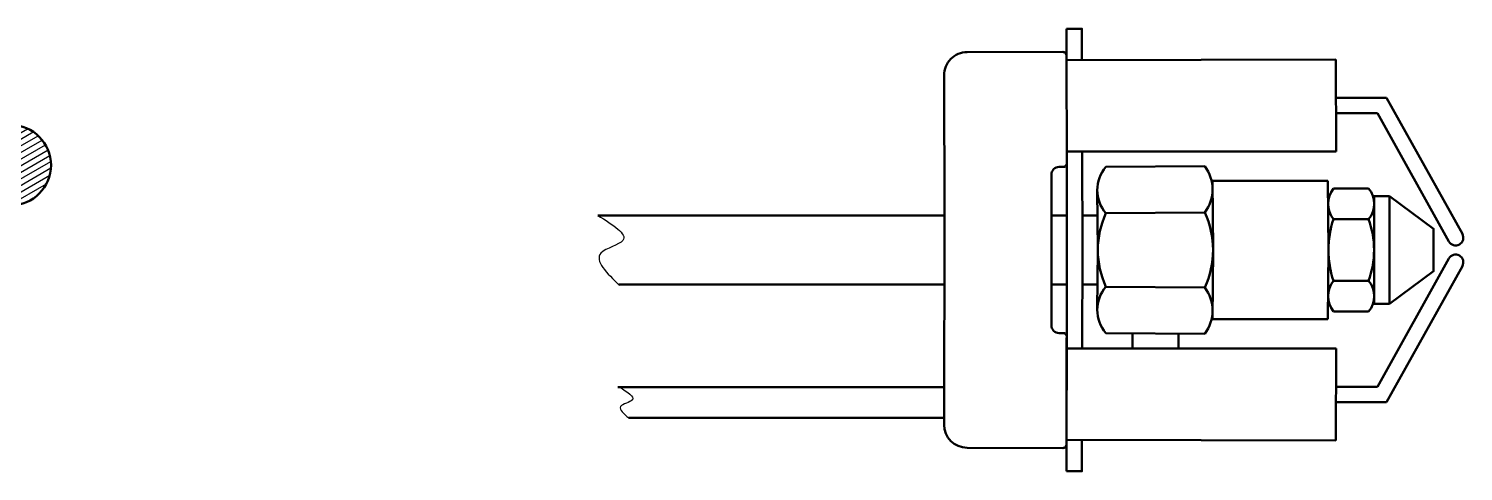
# Paper-space layout 'Layout1' of a CAD drawing. Header units: millimetres. Extents: x 198 to 1020, y 107 to 694.
# Drawn here: x 498.9 to 592.1, y 204.3 to 233.1 of the extents above; entities that cross this region are included whole.
import ezdxf

# ---------------------------------------------------------------- set-up
doc = ezdxf.new("R2010")
doc.units = ezdxf.units.MM
doc.header["$LTSCALE"] = 0.25
for name, color, linetype, lineweight in [('NET 05', 130, 'Continuous', 50), ('NET MANH', 5, 'Continuous', 25), ('Nhat', 170, 'Continuous', 25)]:
    doc.layers.add(name, color=color, linetype=linetype, lineweight=lineweight)

psp = doc.layouts.get("Layout1")

# ---------------------------------------------------------------- hatches: boundary and pattern name
at = {"layer": 'NET MANH'}
h = psp.add_hatch(dxfattribs=at)
h.set_pattern_fill('_USER', color=256, scale=0.371707, angle=30, pattern_type=0)
h.set_pattern_definition([(30, (-23443.64516, -6382.8759), (-0.1858536585, 0.3219079794), [])])
h.paths.add_polyline_path([(429.34469, 224.19315, 1), (424.14078, 224.19315, 1)])
h.paths.add_polyline_path([(495.13688, 224.19315, 1), (500.34078, 224.19315, 1)])

# ---------------------------------------------------------------- linework, layer by layer
at = {"layer": 'NET 05'}
for p, q in [((566.3384, 231.02096), (566.33404, 233.05667)), ((566.3384, 231.02096), (566.33404, 233.05667)), ((559.87444, 231.5362), (566.08722, 231.55065)), ((559.87444, 231.5362), (566.08722, 231.55065)), ((566.3378, 231.30118), (566.35275, 224.32554)), ((566.3378, 231.30118), (566.35275, 224.32554)), ((566.3384, 231.02096), (583.83836, 231.05846)), ((566.3384, 231.02096), (583.83836, 231.05846)), ((583.83836, 231.05846), (583.85119, 225.07533)), ((583.83836, 231.05846), (583.85119, 225.07533)), ((558.39911, 220.92145), (558.37793, 230.03272)), ((558.39911, 220.92145), (558.37793, 230.03272)), ((583.84477, 228.5669), (587.13877, 228.5669)), ((583.84477, 228.5669), (587.13877, 228.5669)), ((587.13877, 228.5669), (592.05947, 219.72259)), ((587.13877, 228.5669), (592.05947, 219.72259)), ((583.84477, 227.5669), (586.55078, 227.5669)), ((583.84477, 227.5669), (586.55078, 227.5669)), ((586.55078, 227.5669), (591.18562, 219.2364)), ((586.55078, 227.5669), (591.18562, 219.2364)), ((566.35114, 225.07607), (583.85119, 225.07533)), ((566.35114, 225.07607), (583.85119, 225.07533)), ((566.36489, 218.66365), (566.35115, 225.075)), ((565.8526, 224.075), (566.10275, 224.075)), ((565.8526, 224.075), (566.10275, 224.075)), ((575.32608, 224.12214), (568.89479, 224.075)), ((565.35874, 220.93763), (565.35261, 223.57384)), ((565.35874, 216.42136), (565.35261, 223.57384)), ((575.85818, 218.6795), (575.82153, 223.1795)), ((583.32254, 223.1795), (575.82153, 223.1795)), ((583.3639, 218.6795), (583.32254, 223.1795)), ((568.36483, 218.6795), (568.33398, 222.57252)), ((585.96895, 222.6795), (583.67614, 222.6795)), ((583.67614, 222.6795), (585.96895, 222.6795)), ((586.32254, 222.1795), (586.24193, 222.1795)), ((586.32254, 222.1795), (586.32254, 218.6795)), ((586.32254, 222.1795), (587.32254, 222.1795)), ((586.32254, 221.9295), (586.32254, 218.6795)), ((586.32254, 218.6795), (586.32254, 221.9295)), ((587.32254, 222.1795), (587.32254, 218.6795)), ((575.33154, 221.1221), (568.89132, 221.0749)), ((558.39909, 220.9295), (535.87722, 220.9295)), ((558.39911, 220.92145), (558.37793, 207.32627)), ((558.39911, 220.92145), (558.37793, 207.32627)), ((566.36003, 220.9295), (565.35487, 220.9295)), ((568.34602, 220.9295), (567.35874, 220.9295)), ((568.35938, 220.9295), (567.36002, 220.9295)), ((585.96895, 220.6795), (583.67614, 220.6795)), ((566.36489, 218.69534), (566.33404, 207.30232)), ((567.36486, 218.68742), (567.34752, 212.28296)), ((568.36483, 218.6795), (568.33398, 214.78647)), ((575.85818, 218.6795), (575.82153, 214.1795)), ((583.3639, 218.6795), (583.32254, 214.1795)), ((586.32254, 215.1795), (586.32254, 218.6795)), ((586.32254, 215.4295), (586.32254, 218.6795)), ((586.32254, 218.6795), (586.32254, 215.4295)), ((587.32254, 215.1795), (587.32254, 218.6795)), ((586.55078, 209.79209), (591.18562, 218.12259)), ((586.55078, 209.79209), (591.18562, 218.12259)), ((587.13877, 208.79209), (592.05947, 217.6364)), ((587.13877, 208.79209), (592.05947, 217.6364)), ((558.39211, 216.4295), (537.2343, 216.4295)), ((565.35874, 216.42136), (565.35261, 213.78515)), ((566.35875, 216.4295), (565.35873, 216.4295)), ((568.35938, 216.4295), (567.35874, 216.4295)), ((568.34602, 216.4295), (567.35874, 216.4295)), ((585.96895, 216.6795), (583.67614, 216.6795)), ((575.33154, 216.23689), (568.89132, 216.28409)), ((585.96895, 214.6795), (583.67614, 214.6795)), ((583.67614, 214.6795), (585.96895, 214.6795)), ((586.32254, 215.1795), (586.24193, 215.1795)), ((586.32254, 215.1795), (587.32254, 215.1795)), ((583.32254, 214.1795), (575.82153, 214.1795)), ((565.8526, 213.28399), (566.10275, 213.28399)), ((566.3378, 206.05781), (566.35275, 213.03345)), ((575.32608, 213.23685), (568.89479, 213.28399)), ((570.6238, 213.26042), (570.6238, 212.2831)), ((573.6238, 213.26042), (573.6238, 212.28323)), ((566.35114, 212.28292), (583.85119, 212.28366)), ((566.35114, 212.28292), (583.85119, 212.28366)), ((583.83836, 206.30053), (583.85119, 212.28366)), ((583.83836, 206.30053), (583.85119, 212.28366)), ((583.84477, 209.79209), (586.55078, 209.79209)), ((583.84477, 209.79209), (586.55078, 209.79209)), ((558.38172, 209.76042), (537.16889, 209.76042)), ((566.34574, 209.76042), (566.3407, 209.76042)), ((583.84477, 208.79209), (587.13877, 208.79209)), ((583.84477, 208.79209), (587.13877, 208.79209)), ((537.88169, 207.76042), (558.3786, 207.76042)), ((566.34046, 207.29708), (566.33403, 207.2971)), ((566.33528, 207.76042), (566.34145, 207.76042)), ((566.3384, 206.33804), (566.33404, 204.30232)), ((566.3384, 206.33804), (566.33404, 204.30232)), ((566.3384, 206.33804), (583.83836, 206.30053)), ((566.3384, 206.33804), (583.83836, 206.30053)), ((559.87444, 205.82279), (566.08722, 205.80834))]:
    psp.add_line(p, q, dxfattribs=at)
for points in [[(567.33838, 231.0231), (567.33401, 233.0646), (566.33404, 233.05667)], [(567.33838, 231.0231), (567.33401, 233.0646), (566.33404, 233.05667)], [(567.36486, 218.67157), (567.35113, 225.075)], [(587.32254, 215.1795), (590.19387, 217.30082), (590.19387, 220.05817), (587.32254, 222.1795)], [(567.33838, 206.33589), (567.33401, 204.29439), (566.33404, 204.30232)], [(567.33838, 206.33589), (567.33401, 204.29439), (566.33404, 204.30232)]]:
    psp.add_lwpolyline(points, dxfattribs=at)
for points in [[(568.89584, 224.07621, 0.37365486), (568.89584, 221.06884, 0.10199871), (568.36483, 218.6795, 0.11395945)], [(575.32608, 224.12214, -0.3325272), (575.32608, 221.11477, -0.10266652), (575.85818, 218.6795, -0.10606179)], [(583.67614, 222.6795, 0.34016148), (583.67614, 220.6795, 0.07839766), (583.3639, 218.6795, 0.0823547)], [(585.96895, 222.6795, -0.35359666), (585.96895, 220.6795, -0.08771897), (586.32254, 218.6795, -0.08771897)], [(568.89584, 213.28279, -0.37365486), (568.89584, 216.29015, -0.10199871), (568.36483, 218.6795, -0.11395945)], [(575.32608, 213.23685, 0.3325272), (575.32608, 216.24422, 0.10266652), (575.85818, 218.6795, 0.10606179)], [(583.67614, 214.6795, -0.34016148), (583.67614, 216.6795, -0.07839766), (583.3639, 218.6795, -0.0823547)], [(585.96895, 214.6795, 0.35359666), (585.96895, 216.6795, 0.08771897), (586.32254, 218.6795, 0.08771897)]]:
    psp.add_lwpolyline(points, format="xyb", dxfattribs=at)
psp.add_circle((497.73883, 224.19315), 2.60195, dxfattribs=at)
for centre, radius, start, end in [((559.87792, 230.0362), 1.5, 90.1332243, 180.1332243), ((559.87792, 230.0362), 1.5, 90.1332243, 180.1332243), ((566.0878, 231.30065), 0.25, 0.1227972, 90.1332243), ((566.0878, 231.30065), 0.25, 0.1227972, 90.1332243), ((565.8526, 223.575), 0.5, 90, 180.1332243), ((565.8526, 223.575), 0.5, 90, 180.1332243), ((566.10275, 224.325), 0.25, 270, 0.1227972), ((566.10275, 224.325), 0.25, 270, 0.1227972), ((591.62254, 219.4795), 0.5, 209.0902404, 29.0902404), ((591.62254, 219.4795), 0.5, 209.0902404, 29.0902404), ((591.62254, 217.8795), 0.5, 330.9097596, 150.9097596), ((591.62254, 217.8795), 0.5, 330.9097596, 150.9097596), ((565.8526, 213.78399), 0.5, 179.8667757, 270), ((565.8526, 213.78399), 0.5, 179.8667757, 270), ((566.10275, 213.03399), 0.25, 359.8772028, 90), ((559.87792, 207.32279), 1.5, 179.8667757, 269.8667757), ((559.87792, 207.32279), 1.5, 179.8667757, 269.8667757), ((566.0878, 206.05834), 0.25, 269.8667757, 359.8772028), ((566.0878, 206.05834), 0.25, 269.8667757, 359.8772028)]:
    psp.add_arc(centre, radius, start, end, dxfattribs=at)
at = {"layer": 'Nhat'}
for points in [[(535.87722, 220.9295), (537.50581, 219.30091), (536.07874, 218.47699), (537.29448, 216.37128)], [(537.29448, 209.76042), (538.11888, 208.93602), (537.35798, 208.49671), (537.88169, 207.76042)]]:
    psp.add_spline(points, degree=3, dxfattribs=at)

doc.saveas('drawing.dxf')
